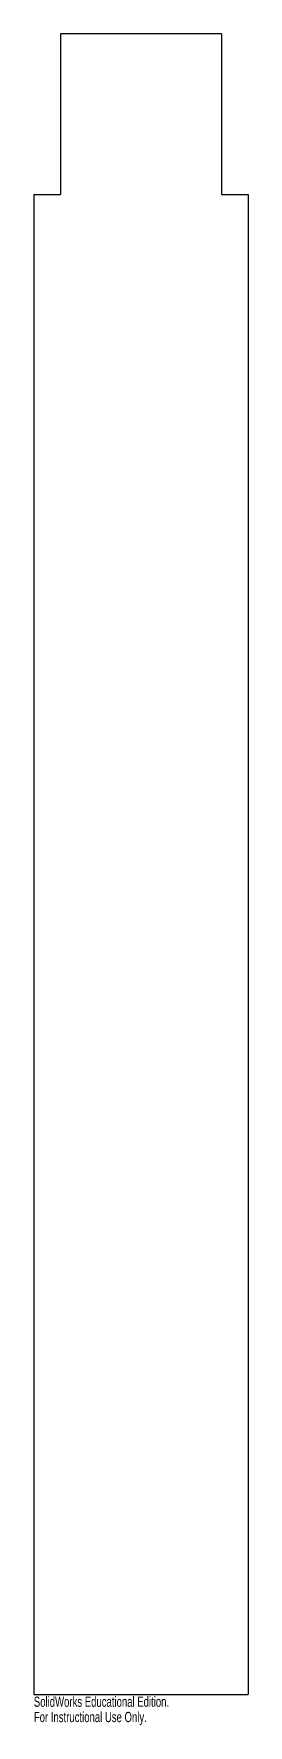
# Model space of a CAD drawing. Header units: inches. Extents: x -2 to 2, y -17.6 to 14.
import ezdxf

# ---------------------------------------------------------------- set-up
doc = ezdxf.new("R2010")
doc.units = ezdxf.units.IN
doc.header["$MEASUREMENT"] = 0
doc.styles.add('SLDTEXTSTYLE0', font='TXT', dxfattribs={"width": 0.7})

msp = doc.modelspace()

# ---------------------------------------------------------------- linework, layer by layer
at = {"color": 7, "linetype": 'Continuous'}
for p, q in [((1.5, 14), (-1.5, 14)), ((-1.5, 14), (-1.5, 11)), ((1.5, 14), (1.5, 11)), ((-2, 11), (-2, 3)), ((-2, 11), (-1.5, 11)), ((1.5, 11), (2, 11)), ((2, 11), (2, 3)), ((-2, 3), (-2, -17)), ((2, 3), (2, -17)), ((-2, -17), (2, -17))]:
    msp.add_line(p, q, dxfattribs=at)

# ---------------------------------------------------------------- texts
at = {"color": 7, "linetype": 'Continuous', "char_height": 0.1903, "attachment_point": 1, "style": 'SLDTEXTSTYLE0'}
for s, insert in [('SolidWorks Educational Edition.', (-2, -17.04)), ('For Instructional Use Only.', (-2, -17.326))]:
    msp.add_mtext(s, dxfattribs=dict(at, insert=insert))

doc.saveas('drawing.dxf')
